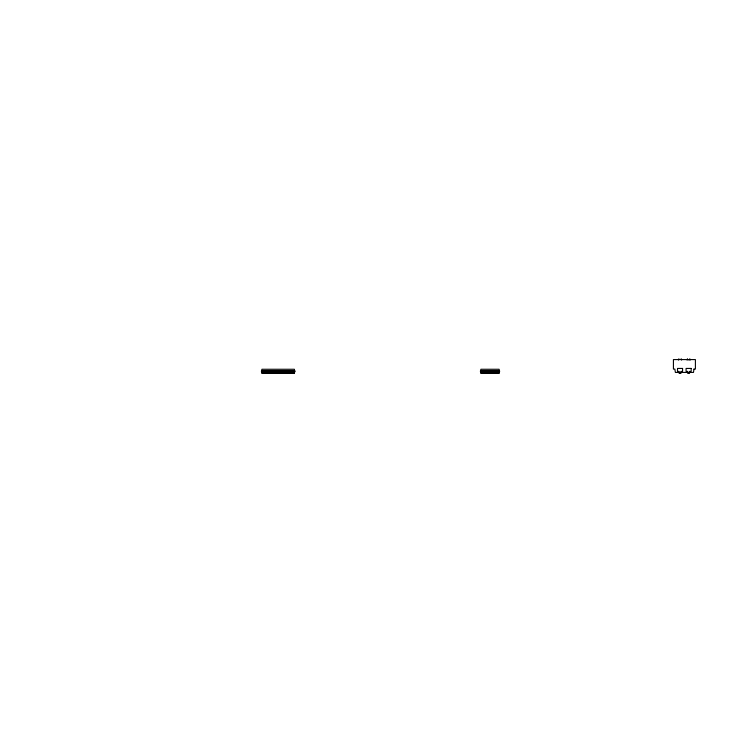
<?xml version="1.0" encoding="UTF-8"?>
<svg xmlns="http://www.w3.org/2000/svg" width="732" height="732" viewBox="0 0 732 732"><rect width="100%" height="100%" fill="white"/><g stroke="black" fill="none" stroke-linecap="round" stroke-linejoin="round"><path stroke-width="1.1" d="M678.473 360.053L678.875 358.753M687.055 360.053L687.467 358.753M294.831 371.444L294.328 373.265L261.937 373.265L261.443 371.444L261.937 369.257L294.328 369.257L294.831 371.444L261.443 371.444M499.59 371.444L499.096 373.265L480.924 373.265L480.43 371.444L480.924 369.257L499.096 369.257L499.59 371.444L480.43 371.444M688.272 359.741L687.687 359.577M688.757 359.741L689.8 359.741M261.443 370.895L294.831 370.895M480.43 370.895L499.59 370.895M262.166 372.725L263.264 372.725M264.545 372.725L265.634 372.725M266.915 372.725L268.003 372.725M269.285 372.725L270.382 372.725M271.654 372.725L272.752 372.725M274.024 372.725L275.122 372.725M276.403 372.725L277.492 372.725M278.773 372.725L279.862 372.725M281.143 372.725L282.241 372.725M283.513 372.725L284.611 372.725M285.883 372.725L286.981 372.725M288.262 372.725L289.35 372.725M290.631 372.725L291.729 372.725M293.001 372.725L294.099 372.725M481.162 372.725L482.251 372.725M483.532 372.725L484.63 372.725M485.902 372.725L487 372.725M488.271 372.725L489.369 372.725M490.65 372.725L491.739 372.725M493.02 372.725L494.118 372.725M495.39 372.725L496.488 372.725M497.76 372.725L498.858 372.725M679.104 372.625L680.961 372.625M687.696 372.625L689.553 372.625M689.773 358.744L690.184 360.053M681.181 358.744L681.602 360.053M498.858 370.895L498.858 373.265M497.76 370.895L497.76 373.265M496.488 370.895L496.488 373.265M495.39 370.895L495.39 373.265M494.118 370.895L494.118 373.265M493.02 370.895L493.02 373.265M491.739 370.895L491.739 373.265M490.65 370.895L490.65 373.265M489.369 370.895L489.369 373.265M488.271 370.895L488.271 373.265M487 370.895L487 373.265M485.902 370.895L485.902 373.265M484.63 370.895L484.63 373.265M483.532 370.895L483.532 373.265M482.251 370.895L482.251 373.265M481.162 370.895L481.162 373.265M294.099 370.895L294.099 373.265M293.001 370.895L293.001 373.265M291.729 370.895L291.729 373.265M290.631 370.895L290.631 373.265M289.35 370.895L289.35 373.265M288.262 370.895L288.262 373.265M286.981 370.895L286.981 373.265M285.883 370.895L285.883 373.265M284.611 370.895L284.611 373.265M283.513 370.895L283.513 373.265M282.241 370.895L282.241 373.265M281.143 370.895L281.143 373.265M279.862 370.895L279.862 373.265M278.773 370.895L278.773 373.265M277.492 370.895L277.492 373.265M276.403 370.895L276.403 373.265M275.122 370.895L275.122 373.265M274.024 370.895L274.024 373.265M272.752 370.895L272.752 373.265M271.654 370.895L271.654 373.265M270.382 370.895L270.382 373.265M269.285 370.895L269.285 373.265M268.003 370.895L268.003 373.265M266.915 370.895L266.915 373.265M265.634 370.895L265.634 373.265M264.545 370.895L264.545 373.265M263.264 370.895L263.264 373.265M262.166 370.895L262.166 373.265M693.982 369.084L693.479 372.423L675.389 372.423L674.849 369.084L673.422 369.084L673.422 359.577L695.4 359.577L695.4 369.084L693.982 369.084M682.572 368.434L677.503 368.434L677.503 371.408L679.104 371.408L679.104 373.265L680.961 373.265L680.961 371.408L682.572 371.408L682.572 368.434M691.154 368.434L686.085 368.434L686.085 371.408L687.696 371.408L687.696 373.265L689.553 373.265L689.553 371.408L691.154 371.408L691.154 368.434"/></g></svg>
